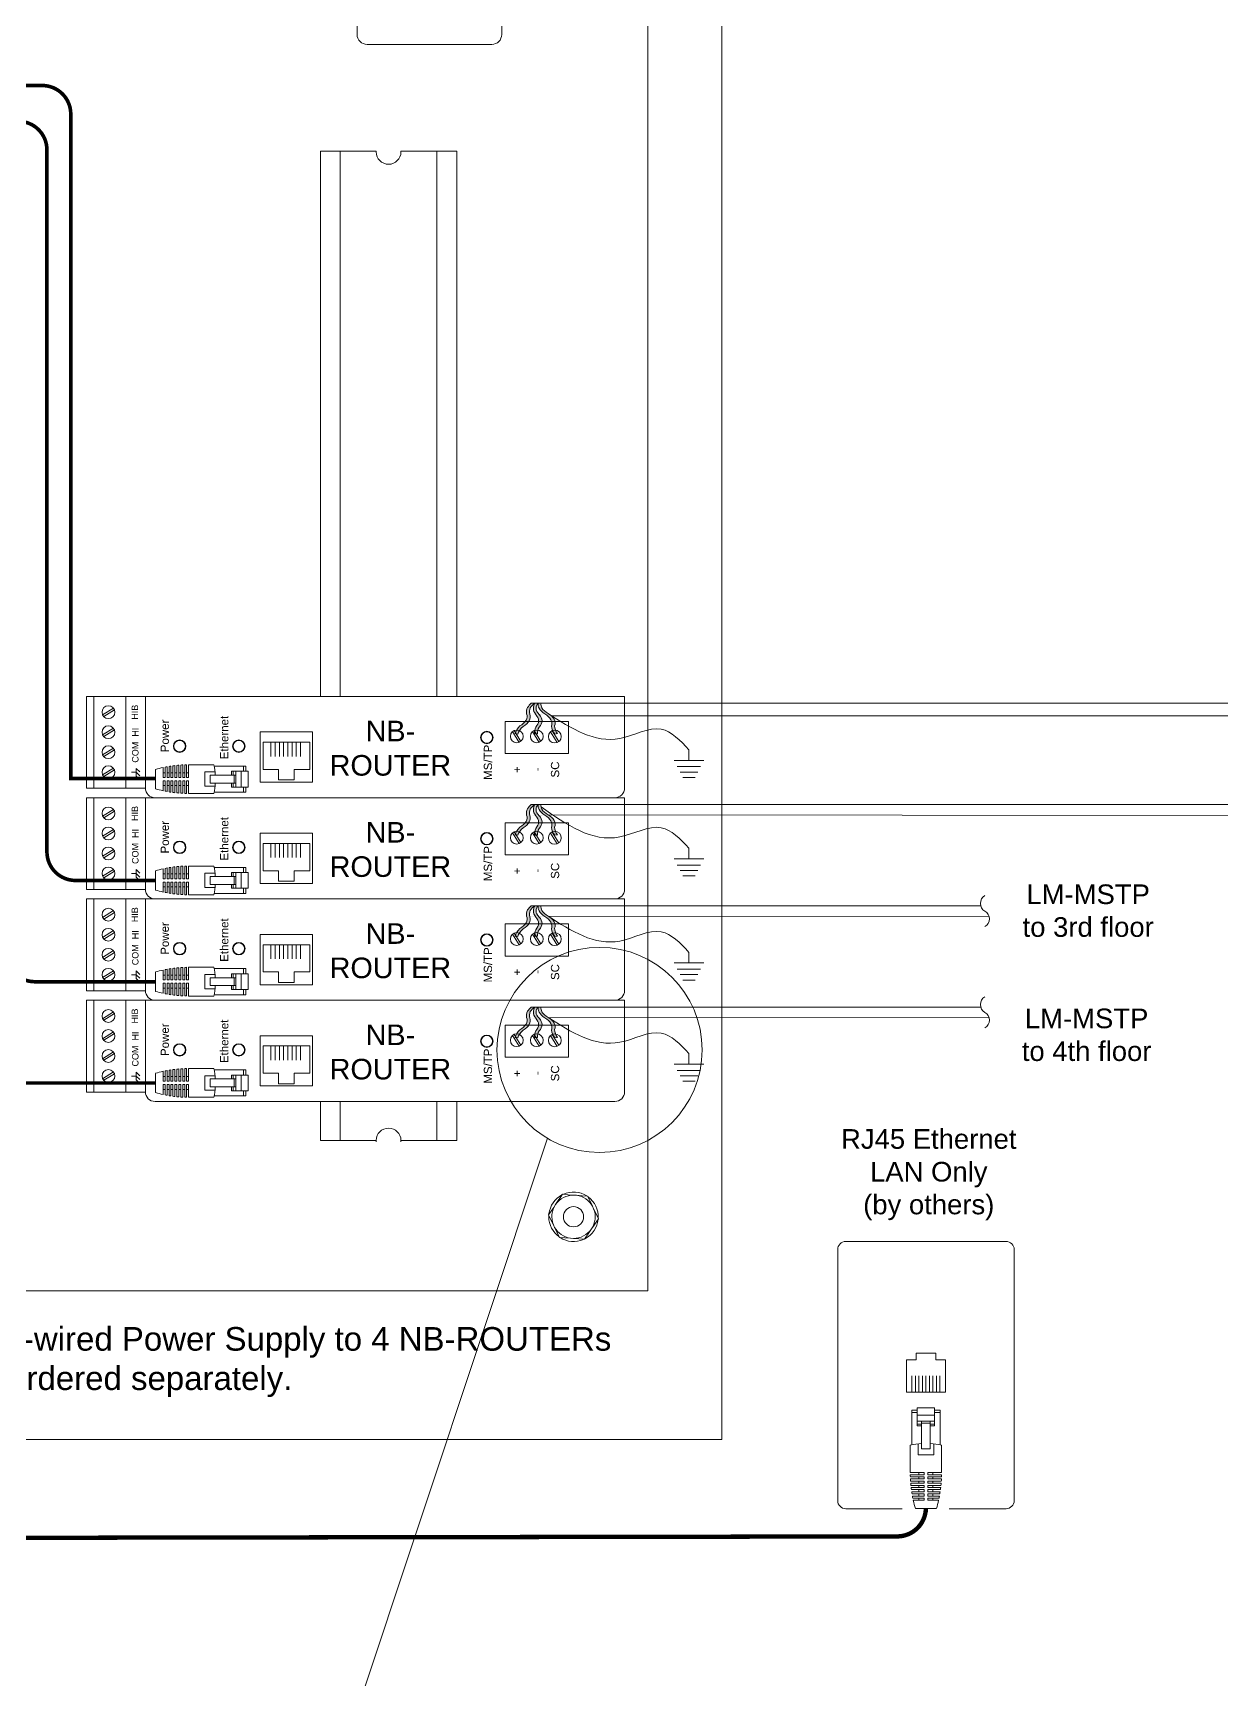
# Model space of a CAD drawing. Header units: inches. Extents: x -60 to 2005, y -577 to 104.
# Drawn here: x 704.28 to 718.56, y -146.76 to -126.96 of the extents above; entities that cross this region are included whole.
import ezdxf

# ---------------------------------------------------------------- set-up
doc = ezdxf.new("R2010")
doc.units = ezdxf.units.IN
doc.header["$MEASUREMENT"] = 0
doc.linetypes.add('SLD-Solid', pattern=[0])
doc.layers.get('0').update_dxf_attribs({"lineweight": 5})
for name, color, linetype, lineweight in [('WATTSTOPPER', 160, 'Continuous', 5), ('WS_DETAIL', 7, 'Continuous', 5), ('WS_LowVoltage', 6, 'Continuous', 5)]:
    doc.layers.add(name, color=color, linetype=linetype, lineweight=lineweight)
doc.styles.add('ARIAL', font='arial.ttf')

# ---------------------------------------------------------------- blocks, each defined once
blk = doc.blocks.new('NB-ROUTER_Horz')
for p, q in [((-28.71615209616084, 0.908042277280174), (-28.71615209616084, 9.744020503473621)), ((-23.04836225867166, 9.744020503473621), (-28.71615209616084, 9.744020503473621)), ((-28.01499624078861, 0.908042277280174), (-28.01499624078861, 9.744020503473621)), ((-24.92991067640196, 0.9080422772806287), (-24.92991067640196, 9.744020503473621)), ((-27.15729374528837, 7.970531687414905), (-26.12224751925623, 8.6214794582188)), ((-27.05685455168532, 7.817284110891023), (-26.02375641759772, 8.455021898038012)), ((-27.15729374528837, 6.045413252107664), (-26.12224751925623, 6.696361022911105)), ((-27.05685455168532, 5.892165675583328), (-26.02375641759772, 6.529903462730545)), ((11.54993600335638, 7.341738165681818), (17.66515858008916, 7.341738165681818)), ((12.27156286057561, 6.357197389054818), (12.90930064772238, 5.324099254966768)), ((12.42481043709904, 6.457636582658097), (13.07575820790316, 5.422590356625733)), ((14.19668129588263, 6.357197389054818), (14.8344190830303, 5.324099254966768)), ((14.34992887240696, 6.457636582658097), (15.00087664321109, 5.422590356625733)), ((15.92909257953852, 6.343121379813283), (16.56683036668528, 5.310023245725461)), ((16.08234015606195, 6.443560573416562), (16.73328792686607, 5.408514347384198)), ((-27.15729374528837, 4.120294816799969), (-26.12224751925623, 4.771242587603638)), ((-10.97121591250425, 3.976651693205213), (-10.97121591250425, 5.344223150216976)), ((-10.56407924502264, 3.976651693205213), (-10.56407924502264, 5.344223150216976)), ((-10.15694257754194, 3.976651693205213), (-10.15694257754194, 5.344223150216976)), ((-9.749805910060331, 3.976651693205213), (-9.749805910060331, 5.344223150216976)), ((-9.342669242579632, 3.976651693205213), (-9.342669242579632, 5.344223150216976)), ((-8.935532575098023, 3.976651693205213), (-8.935532575098023, 5.344223150216976)), ((-8.528395907617323, 3.976651693205213), (-8.528395907617323, 5.344223150216976)), ((-8.121259240135714, 3.976651693205213), (-8.121259240135714, 5.344223150216976)), ((-27.05685455168532, 3.967047240275861), (-26.02375641759772, 4.604785027422849)), ((-27.15729374528837, 2.195176381491819), (-26.12224751925623, 2.84612415229617)), ((-27.05685455168532, 2.041928804967711), (-26.02375641759772, 2.679666592115154)), ((-23.92658066483455, 2.452794800808078), (-24.38727047548491, 2.452794800808078)), ((-23.92658066483455, 2.083264579370734), (-23.92658066483455, 2.82232502224565)), ((-23.92658066483455, 2.82232502224565), (-23.5875098639417, 2.483254221351899)), ((-23.92658066483455, 2.452794800808078), (-23.5875098639417, 2.113723999914328)), ((-23.92658066483455, 2.083264579370734), (-23.5875098639417, 1.744193778476756)), ((-23.04836225867257, 0.9080422772806287), (-28.71615209616084, 0.9080422772806287))]:
    blk.add_line(p, q)
at = {"color": 7, "linetype": 'SLD-Solid', "lineweight": 15}
for p, q in [((-6.966977033416697, 6.333616119503858), (-11.99264507652151, 6.333616119503858)), ((-11.99264507652151, 6.333616119503858), (-11.99264507652151, 1.499077929588793)), ((-11.99264507652151, 1.499081419869526), (-11.99264507652151, 6.333616032228974)), ((-11.71943968055893, 5.344223150216976), (-11.71943968055893, 2.720832585087919)), ((-7.240936338265783, 5.344223150216976), (-11.71943968055893, 5.344223150216976)), ((-7.240936338265783, 2.720832585087919), (-7.240936338265783, 5.344223150216976)), ((-6.966977033416697, 1.499077929588793), (-6.966977033416697, 6.333616119503858)), ((-11.71943968055893, 2.720832585087919), (-10.229726974183, 2.720832585087919)), ((-10.229726974183, 2.720832585087919), (-10.229726974183, 1.708952888478507)), ((-10.229726974183, 1.708952888478507), (-8.730646252370207, 1.708952888478507)), ((-8.730646252370207, 1.708952888478507), (-8.730646252370207, 2.720832585087919)), ((-8.730646252370207, 2.720832585087919), (-7.240936338265783, 2.720832585087919)), ((-6.966979825688213, 1.499081419869526), (-11.99264507652151, 1.499081419869526)), ((-11.99264507652151, 1.499077929588793), (-6.966977033416697, 1.499077929588793))]:
    blk.add_line(p, q, dxfattribs=at)
blk.add_lwpolyline([(23.04836225867257, 0.9369252975654945), (23.04836225867257, 9.744020503473621), (-23.04836225867257, 9.744020503473621), (-23.04836225867257, 0.9369252975654945, 0.414213562373095), (-22.11143696110685, 0), (22.11143696110685, 0, 0.414213562373095)], format="xyb", close=True, dxfattribs=at)
for points in [[(11.54993600335638, 7.341738165681818), (11.54993600335638, 4.256652601295855), (17.66515858008916, 4.256652601295855), (17.66515858008916, 4.256652601295855)], [(17.66515858008916, 7.341738165681818), (17.66515858008916, 4.256652601295855), (17.66515858008916, 4.256652601295855), (17.66515858008916, 4.256652601295855)]]:
    blk.add_lwpolyline(points)
for centre in [(-26.59709585768269, 8.228150106730709), (-26.59709585768269, 6.303031671423241), (12.68242885641484, 5.897438695052188), (14.60754729172277, 5.897438695052188), (16.33995857537775, 5.88336268581088), (-26.59709585768269, 4.377913236115774), (-26.59709585768269, 2.452794800808078)]:
    blk.add_circle(centre, 0.6165946182449321)
for centre, radius in [((9.798095380522682, 5.79919538348895), 0.5996321904419217), ((9.798095380522682, 5.79919538348895), 0.5527859255636302), ((-19.75038528516507, 4.965703766928073), 0.5996321904419217), ((-19.75038528516507, 4.965703766928073), 0.5527859255636302), ((-14.05387947596682, 4.965703766928073), 0.5996321904419217), ((-14.05387947596682, 4.965703766928073), 0.5527859255636302)]:
    blk.add_circle(centre, radius, dxfattribs=at)
at = {"rotation": 90, "style": 'ARIAL'}
for s, width, heights, insert, char_height, attachment_point in [('HIB', 1.516321964529332, [0.8272851296043657], (-24.05536929007849, 8.228150106730709), 0.6190624976854191, 5), ('HI', 1.516321964529332, [0.8272851296043657], (-24.01243867455469, 6.303031671423241), 0.6190624976854191, 5), ('\\pi-2.1321;Power', 0.9353333333333332, [0], (-21.57580981117644, 6.509857669887424), 0.7923999970373364, 1), ('\\pi-3.1537;Ethernet', 0.9353333333333332, [0], (-15.85238482567365, 6.851622727407857), 0.7923999970373364, 1), ('COM', 1.977174283765348, [0], (-24.01243867455469, 4.377913236115774), 0.6190624976854191, 5), ('\\pi-2.317;MS/TP', 0.9353333333333332, [0], (9.51095428601528, 4.03312242225816), 0.7923999970373364, 1), ('SC', 1.516321964529332, [0.8272851296043657], (15.96601206801188, 1.944294952170367), 0.7923999970373364, 1), ('+', 0.5984502046384721, [0], (12.30848234904897, 2.695253402295748), 0.7923999970373364, 2), ('\\pi0.023169;-', 0.3452442019099591, [0], (14.2336007843569, 2.524271211939322), 0.7923999970373364, 1)]:
    blk.add_mtext_dynamic_manual_height_columns(s, width=width, gutter_width=1, heights=heights, dxfattribs=dict(at, insert=insert, char_height=char_height, attachment_point=attachment_point))
at = {"insert": (0.52195078546265, 4.753661524884819), "char_height": 1.980999992593341, "attachment_point": 5, "style": 'ARIAL'}
blk.add_mtext_dynamic_manual_height_columns('NB-\\PROUTER', width=11.7812551159618, gutter_width=1, heights=[0], dxfattribs=at)
blk = doc.blocks.new('*U243')
at = {"color": 7, "linetype": 'SLD-Solid', "lineweight": 15}
for p, q in [((76.15328726580492, 190.383226541267), (76.15328726580492, -1.591615728102624e-12)), ((69.01391571204158, 176.1044834337868), (69.01391571204158, 14.27874310752554)), ((37.52498340159354, 120.201267855145), (37.52498340159354, 123.9496922909411)), ((37.52498340159354, 123.9496922909411), (38.46715445273685, 123.9496922909411)), ((38.46715445273685, 123.9496922909411), (39.43620654253345, 123.9496922909411)), ((39.43620654253345, 120.201267855145), (39.43620654253345, 123.9496922909411)), ((39.43620654253345, 123.9496922909411), (39.99022064477458, 123.9496922909411)), ((39.99022064477458, 123.9496922909411), (42.89356548622027, 123.9496922909414)), ((42.89356548622118, 123.9496922909411), (42.89356548622118, 123.874738394464)), ((45.27335414261097, 123.9496922909414), (48.17669619173785, 123.9496922909411)), ((45.27335414261097, 123.874738394464), (45.27335414261097, 123.9496922909411)), ((48.17669619173785, 123.9496922909411), (48.7307130862514, 123.9496922909411)), ((48.7307130862514, 120.201267855145), (48.7307130862514, 123.9496922909411)), ((48.7307130862514, 123.9496922909411), (49.699765176048, 123.9496922909411)), ((49.699765176048, 123.9496922909411), (50.64193901946373, 123.9496922909411)), ((50.64193901946373, 120.201267855145), (50.64193901946373, 123.9496922909411)), ((37.52498340159354, 110.4572473516714), (37.52498340159354, 120.201267855145)), ((39.43620654253345, 110.4572473516714), (39.43620654253345, 120.201267855145)), ((48.7307130862514, 110.4572473516714), (48.7307130862514, 120.201267855145)), ((50.64193901946373, 110.4572473516714), (50.64193901946373, 120.201267855145)), ((37.52498340159354, 100.7132268481978), (37.52498340159354, 110.4572473516714)), ((39.43620654253345, 100.7132268481978), (39.43620654253345, 110.4572473516714)), ((48.7307130862514, 100.7132268481978), (48.7307130862514, 110.4572473516714)), ((50.64193901946373, 100.7132268481978), (50.64193901946373, 110.4572473516714)), ((37.52498340159354, 90.96920634472417), (37.52498340159354, 100.7132268481978)), ((39.43620654253345, 90.96920634472417), (39.43620654253345, 100.7132268481978)), ((48.7307130862514, 90.96920634472417), (48.7307130862514, 100.7132268481978)), ((50.64193901946373, 90.96920634472417), (50.64193901946373, 100.7132268481978)), ((37.52498340159354, 81.22518584125055), (37.52498340159354, 90.96920634472417)), ((39.43620654253345, 81.22518584125055), (39.43620654253345, 90.96920634472417)), ((48.7307130862514, 81.22518584125055), (48.7307130862514, 90.96920634472417)), ((50.64193901946373, 81.22518584125055), (50.64193901946373, 90.96920634472417)), ((37.52498340159354, 71.48116533777716), (37.52498340159354, 81.22518584125055)), ((39.43620654253345, 71.48116533777716), (39.43620654253345, 81.22518584125055)), ((48.7307130862514, 71.48116533777716), (48.7307130862514, 81.22518584125055)), ((50.64193901946373, 71.48116533777716), (50.64193901946373, 81.22518584125055)), ((37.52498340159354, 28.75808181257821), (37.52498340159264, 32.50508332388267)), ((39.43620654253345, 28.75808181257821), (39.43620654253345, 32.50508332388267)), ((48.7307130862514, 28.75808181257821), (48.7307130862514, 32.50508332388267)), ((50.64193901946373, 28.75808181257821), (50.64193901946373, 32.50508332388267)), ((37.52498340159354, 28.75808181257821), (38.46715445273685, 28.75808181257821)), ((38.46715445273685, 28.75808181257821), (39.43620654253345, 28.75808181257821)), ((39.43620654253345, 28.75808181257821), (39.99022064477458, 28.75808181257821)), ((39.99022064477458, 28.75808181257821), (42.89356482999801, 28.75808181257821)), ((42.89356548622118, 28.75808172970733), (42.89356548622118, 28.64265270122519)), ((45.27335414261097, 28.64265270122519), (45.27335414261097, 28.75808172970733)), ((45.27335508581427, 28.75808181257821), (48.17669619173785, 28.75808181257821)), ((48.17669619173785, 28.75808181257821), (48.7307130862514, 28.75808181257821)), ((48.7307130862514, 28.75808181257821), (49.699765176048, 28.75808181257821)), ((49.699765176048, 28.75808181257821), (50.64193901946373, 28.75808181257821)), ((62.16930017818368, 23.48187031485827), (61.89035390597155, 23.50275079754761)), ((63.81120753433561, 22.18967614104872), (63.69047601362536, 22.4420122233148)), ((59.49475550188663, 21.4181146612425), (59.49775438370989, 21.53755057565172)), ((59.937886366763, 20.64655318148311), (60.05861788747325, 20.39421709916996)), ((61.57979372291584, 19.35436459216976), (61.85873999512796, 19.33347852493739)), ((69.01391571204158, 14.27874310752554), (-69.01391571204158, 14.27874310752554)), ((76.15328726580492, -1.591615728102624e-12), (-76.15328726580492, 1.591615728102624e-12)), ((76.15328726580492, -1.591615728102624e-12), (74.70637424371353, -1.591615728102624e-12))]:
    blk.add_line(p, q, dxfattribs=at)
for p, q in [((41.05459627078449, 151.9639252791194), (41.05459627078449, 135.1799618195224)), ((54.97146844379813, 135.1799618195224), (54.97146844379813, 145.6066961956337)), ((42.01794444317898, 134.2166136471279), (54.00812027140364, 134.2166136471279))]:
    blk.add_line(p, q)
at = {"color": 7, "linetype": 'SLD-Solid', "lineweight": 15, "flags": 128}
for points in [[(60.15353221864598, 22.59458103528709), (59.96622217026243, 22.32056588533328), (59.47838730319518, 21.60693252730539)], [(60.82868271859252, 23.58222954322173), (60.65809269301599, 23.33268571594317), (60.40901796451226, 22.9683243639663), (60.15353221864598, 22.59458103528709)], [(61.89035390597155, 23.50275079754761), (61.35822829047765, 23.54259069157729), (60.82868271859252, 23.58222954322173)], [(63.23097136560818, 23.40239156918392), (62.70936138234765, 23.44143846275892), (62.16930017818368, 23.48187031485827)], [(63.69047601362536, 22.4420122233148), (63.46016523861954, 22.92336905882917), (63.23097136560818, 23.40239156918392)], [(64.27070659790252, 21.2293023796758), (64.04494719846434, 21.70114879474318), (63.81120753433561, 22.18967614104872)], [(59.47838730319518, 21.60693252730539), (59.70414670263517, 21.13508611223847), (59.937886366763, 20.64655318148311)], [(63.59556168245263, 20.24164828724474), (63.84784191966128, 20.6107006275729), (64.10012215682264, 20.97975855239724), (64.27070659790252, 21.2293023796758)], [(60.05861788747325, 20.39421709916996), (60.28892866247907, 19.91286584819886), (60.51811695099377, 19.43384333784411)], [(60.51811695099377, 19.43384333784411), (61.03973251875095, 19.39479085972607), (61.57979372291584, 19.35436459216976)], [(61.85873999512796, 19.33347852493739), (62.39086561062186, 19.29364421545074), (62.92041118250609, 19.25399977926304)], [(62.92041118250609, 19.25399977926304), (63.40824604957334, 19.96763872183442), (63.59556168245263, 20.24164828724474)]]:
    blk.add_lwpolyline(points, dxfattribs=at)
at = {"color": 7, "linetype": 'SLD-Solid', "lineweight": 15}
blk.add_circle((61.87454665120231, 21.41811534032581), 0.9709544243730777, dxfattribs=at)
for centre, start, end in [((42.01794444317898, 135.1799618195224), 180, 270), ((54.00812027140364, 135.1799618195224), 270, 0)]:
    blk.add_arc(centre, 0.9633481723944897, start, end)
for centre, radius, start, end in [((44.08345995790614, 123.8747381204134), 1.189895127908171, 180, 0), ((44.08345995790614, 28.75808181257821), 1.189895127908171, 0, 180), ((61.87454665120231, 21.41811534032581), 2.379790255816327, 57.35561865742348, 114.2505009443673), ((61.87454665120231, 21.41811534032581), 2.379790255816336, 117.9069669166068, 173.3419977083929), ((61.87454665120231, 21.41811534032581), 2.084696264095149, 145.6439301386904, 201.7222840759048), ((61.87454665120231, 21.41811534032581), 2.084696264095149, 89.5655762015962, 145.6439301386904), ((61.87454665120231, 21.41811534032581), 2.084696264095124, 29.41611708689492, 81.87174319059355), ((61.87454665120231, 21.41811534032581), 2.379790255816337, 357.4795308965033, 53.48601328100908), ((61.87454665120231, 21.41811534032581), 2.084696264095121, 325.6439301386903, 21.72228407590473), ((61.87454665120231, 21.41811534032581), 2.379790255816343, 180, 234.3722309897225), ((61.87454665120231, 21.41811534032581), 2.379790255816332, 297.5976651353095, 354.1111665370927), ((61.87454665120231, 21.41811534032581), 2.084696264095141, 209.416117086895, 261.8717431905936), ((61.87454665120231, 21.41811534032581), 2.37979025581634, 237.5484049351009, 293.6201484141047), ((61.87454665120231, 21.41811534032581), 2.084696264095132, 269.5655762015962, 325.6439301386903)]:
    blk.add_arc(centre, radius, start, end, dxfattribs=at)
for p in [(43.73360769767305, 61.73714483430354), (43.73360769767305, 51.99312433082991), (43.73360769767305, 42.24910382735629), (43.73360769767305, 32.50508332388267)]:
    blk.add_blockref('NB-ROUTER_Horz', p)
at = {"insert": (0, 10.80400586548842), "char_height": 2.271580018588998, "width": 131.8806916708008, "attachment_point": 2, "style": 'ARIAL'}
blk.add_mtext('LMNC-4 Network Cabinet. Includes DIN rails and pre-wired Power Supply to 4 NB-ROUTERs and 1 NB-SWITCH-8.  LMSM ordered separately.', dxfattribs=at)
blk = doc.blocks.new('A$C756910A1')
at = {"layer": 'WS_DETAIL'}
for p, q in [((0.725468666911155, 10.42537585766053), (0.725468666911155, 8.556956961277706)), ((0.725468666911155, 10.42537585766053), (2.506894660563006, 10.42537585766053)), ((2.506894660563006, 10.42537585766053), (2.506894660563177, 8.556956961277706)), ((0.1502355164945186, 6.597127019628033), (0.1502355164945186, 10.17284573411285)), ((0.1502355164945186, 10.17284573411285), (0.725468666911155, 10.17284573411285)), ((0.725468666911155, 9.924815362676668), (0.1502355164945186, 9.924815362676668)), ((2.506894660563063, 9.659063592378288), (0.7254686669112118, 9.659063592378288)), ((2.50689466056312, 9.057957948058288), (0.7254686669112118, 9.057957948058288)), ((0.7254686669112118, 8.735258730937062), (1.168555581693539, 8.735258730937062)), ((0.725468666911155, 8.556956961277706), (1.168555581693596, 8.556956961277706)), ((1.168555581693596, 6.169918262987323), (1.168555581693539, 9.057957948058288)), ((1.168555581693596, 8.848221287137449), (2.063807745780679, 8.848221287137449)), ((2.063807745780906, 6.169918262987323), (2.063807745780679, 9.057957948058288)), ((2.063807745780679, 8.735258730937062), (2.50689466056312, 8.735258730937062)), ((2.506894660563177, 8.556956961277706), (2.063807745780736, 8.556956961277706)), ((3.082127810979699, 10.17284573411285), (2.506894660563063, 10.17284573411285)), ((3.082127810979699, 9.924815362676668), (2.506894660563063, 9.924815362676668)), ((3.082127810979927, 6.597127019628033), (3.082127810979699, 10.17284573411285)), ((-6.402811436601041e-08, 6.564808555890693), (-6.402811436601041e-08, 3.726134365787232)), ((0.8080907998544546, 6.700560145413647), (0.8080907998544546, 5.545980966034392)), ((0.8080907998544546, 5.545980966034392), (2.424272527619593, 5.545980966034392)), ((1.168555581693539, 6.169918262987323), (2.063807745780906, 6.169918262987323)), ((2.42427252761965, 6.700560145413647), (2.424272527619593, 5.545980966034392)), ((3.232363391502219, 6.564808555890693), (3.232363391502219, 3.726134365787232)), ((-6.402811436601041e-08, 3.726134365787232), (1.427763863659294, 3.726134365787232)), ((0.001803363048139772, 3.50558276794095), (1.427763863659294, 3.50558276794095)), ((0.8902139495456538, 3.726134365787232), (0.8902139495456538, 3.50558276794095)), ((1.427763863659294, 3.50558276794095), (1.427763863659237, 3.726134365787232)), ((1.804599463815038, 3.726134365787232), (3.232363391502219, 3.726134365787232)), ((1.804599463814753, 3.50558276794095), (1.804599463814753, 3.726134365787232)), ((1.804599463814981, 3.50558276794095), (3.230559964426021, 3.50558276794095)), ((2.34214937792845, 3.726134365787232), (2.34214937792845, 3.50558276794095)), ((0.007215091914673621, 3.285031170094669), (1.427763863659294, 3.285031170094669)), ((0.01623947130153169, 3.064479572248388), (1.427763863659294, 3.064479572248388)), ((0.02888376853442765, 2.843927974402106), (1.427763863659294, 2.843927974402106)), ((0.04515819889135742, 2.623376376555825), (1.427763863659294, 2.623376376555825)), ((0.06507596708863161, 2.402824778709544), (1.427763863659294, 2.402824778709544)), ((0.08865332129224157, 2.182273180863262), (1.427763863659294, 2.182273180863433)), ((0.1159096201752448, 1.961721583016981), (1.427763863659294, 1.961721583017152)), ((0.1468674136732773, 1.74116998517087), (1.427763863659294, 1.74116998517087)), ((0.8902139495456538, 3.285031170094669), (0.8902139495456538, 3.064479572248388)), ((0.8902139495456538, 2.843927974402106), (0.8902139495456538, 2.623376376555825)), ((0.8902139495457106, 2.402824778709544), (0.8902139495457106, 2.182273180863262)), ((0.8902139495457106, 1.961721583017152), (0.8902139495457106, 1.74116998517087)), ((1.427763863659294, 3.064479572248388), (1.427763863659294, 3.285031170094669)), ((1.427763863659294, 2.623376376555825), (1.427763863659294, 2.843927974402106)), ((1.427763863659294, 2.182273180863262), (1.427763863659294, 2.402824778709544)), ((1.427763863659237, 1.74116998517087), (1.427763863659294, 1.961721583017152)), ((1.804599463814981, 3.285031170094669), (3.225148235559374, 3.285031170094669)), ((1.804599463814753, 3.064479572248388), (1.804599463814753, 3.285031170094669)), ((1.804599463814981, 3.064479572248388), (3.216123856172572, 3.064479572248388)), ((1.804599463814981, 2.843927974402106), (3.203479558939677, 2.843927974402106)), ((1.804599463814753, 2.623376376555825), (1.804599463814753, 2.843927974402106)), ((1.804599463814924, 2.623376376555825), (3.187205128582747, 2.623376376555825)), ((1.804599463814867, 2.402824778709544), (3.167287360385473, 2.402824778709544)), ((1.804599463814753, 2.182273180863262), (1.804599463814753, 2.402824778709544)), ((1.804599463814867, 2.182273180863433), (3.143710006181806, 2.182273180863433)), ((1.804599463814867, 1.961721583017152), (3.116453707298803, 1.961721583017152)), ((1.804599463814753, 1.74116998517087), (1.804599463814753, 1.961721583017152)), ((1.80459946381481, 1.74116998517087), (3.085495913800827, 1.74116998517087)), ((2.34214937792845, 3.285031170094669), (2.34214937792845, 3.064479572248388)), ((2.34214937792845, 2.843927974402106), (2.34214937792845, 2.623376376555825)), ((2.34214937792845, 2.402824778709544), (2.34214937792845, 2.182273180863433)), ((2.34214937792845, 1.961721583017152), (2.34214937792845, 1.74116998517087)), ((0.1815525382387762, 1.520618387324589), (1.427763863659294, 1.520618387324589)), ((0.2199942275513251, 1.300066789478308), (1.427763863659237, 1.300066789478308)), ((0.2622252398203102, 1.079515191632026), (1.427763863659294, 1.079515191632026)), ((0.3082820030148525, 0.8589635937857452), (1.427763863659294, 0.8589635937857452)), ((0.8902139495457106, 1.520618387324589), (0.8902139495457106, 1.300066789478308)), ((0.8902139495457106, 1.079515191632026), (0.8902139495457106, 0.8589635937857452)), ((1.427763863659294, 1.300066789478308), (1.427763863659237, 1.520618387324589)), ((1.427763863659294, 0.8589635937857452), (1.427763863659294, 1.079515191632026)), ((1.80459946381481, 1.520618387324589), (3.050810789235328, 1.520618387324589)), ((1.804599463814753, 1.300066789478308), (1.804599463814753, 1.520618387324589)), ((1.804599463814753, 1.300066789478308), (3.012369099922722, 1.300066789478308)), ((1.804599463814753, 1.079515191632026), (2.970138087653794, 1.079515191632026)), ((1.804599463814753, 0.8589635937857452), (1.804599463814753, 1.079515191632026)), ((1.804599463814753, 0.8589635937857452), (2.924081324459308, 0.8589635937857452)), ((2.34214937792845, 1.520618387324589), (2.342149377928394, 1.300066789478308)), ((2.34214937792845, 1.079515191632026), (2.342149377928394, 0.8589635937857452)), ((2.691792117421215, -1.891327769953932e-07), (0.524929496546207, -1.891327769953932e-07))]:
    blk.add_line(p, q, dxfattribs=at)
for centre, radius, start, end in [((1.61618166373708, -0.5828206012761257), 7.328072457716479, 93.50202068223433, 102.7411415662108), ((1.61618166373708, -0.5828206012761257), 7.328072457716479, 77.25885843378917, 86.49797931776406), ((13.48717119514313, 3.726134365787232), 13.48717125917128, 180.9369821694481, 181.8742150375743), ((-10.25480786766903, 3.726134365787232), 13.48717125917128, 358.1257849624257, 359.0630178305502), ((13.48717119514313, 3.726134365787232), 13.48717125917128, 182.8119499073921, 183.7504392946456), ((13.48717119514313, 3.726134365787232), 13.48717125917128, 184.6899375443662, 185.6307014597895), ((13.48717119514313, 3.726134365787232), 13.48717125917128, 186.5729909480418, 187.5170696871769), ((13.48717119514313, 3.726134365787232), 13.48717125917128, 188.4632058194769, 189.4116726762505), ((-10.25480786766903, 3.726134365787232), 13.48717125917128, 350.5883273237479, 351.5367941805232), ((-10.25480786766903, 3.726134365787232), 13.48717125917128, 352.4829303128231, 353.4270090519582), ((-10.25480786766903, 3.726134365787232), 13.48717125917128, 354.3692985402105, 355.3100624556338), ((-10.25480786766903, 3.726134365787232), 13.48717125917128, 356.2495607053528, 357.1880500926079), ((13.48717119514313, 3.726134365787232), 13.48717125917128, 190.3627495398733, 191.316722449262), ((13.48717119514313, 3.726134365787232), 13.48717125917128, 192.2738850556991, 196.037861357714), ((-10.25480786766903, 3.726134365787232), 13.48717125917128, 343.9621386422843, 347.7261149443008), ((-10.25480786766903, 3.726134365787232), 13.48717125917128, 348.683277550738, 349.6372504601267)]:
    blk.add_arc(centre, radius, start, end, dxfattribs=at)
blk = doc.blocks.new('A$C668E45B7')
for p, q in [((5.643796541221491e-08, 0.3715919391489209), (5.643796541221491e-08, -3.53162832311682e-09)), ((0.3065881753667927, 0.3715919391489209), (5.643796541221491e-08, 0.3715919391489209)), ((0.3065881753667927, 0.3715919391489209), (5.643796541221491e-08, 0.3715919391489209)), ((5.643796363585807e-08, 0.3184127882822168), (0.1547271250317106, 0.3184127882822168)), ((0.3065881753667927, 0.2786939534787685), (0.3065881753667927, 0.3715919391489209)), ((5.643796541221491e-08, 0.2852585831638237), (0.1547271250317124, 0.2852585831638237)), ((5.643796541221491e-08, 0.2521043780454306), (0.1547271250317124, 0.2521043780454306)), ((5.643796541221491e-08, 0.2189501729270376), (0.1547271250317124, 0.2189501729270376)), ((5.643796541221491e-08, 0.1857959678086445), (0.1547271250317124, 0.1857959678086445)), ((0.3065881753667927, 0.2786939534787685), (0.3715919991185235, 0.2786939534787685)), ((0.3065881753667927, 0.2786939534787685), (0.3715919991185235, 0.2786939534787685)), ((0.3715919991185235, 0.2786939534787685), (0.3715919991185235, 0.0928979821384921)), ((0.3715919991185235, 0.2786939534787685), (0.3715919991185235, 0.0928979821384921)), ((5.643796541221491e-08, 0.1526417626902514), (0.1547271250317124, 0.1526417626902514)), ((5.643796541221491e-08, 0.1194875575718584), (0.1547271250317124, 0.1194875575718584)), ((5.643796541221491e-08, 0.0863333524534653), (0.1547271250317124, 0.0863333524534653)), ((5.643796363585807e-08, 0.05317914733507223), (0.1547271250317106, 0.05317914733507223)), ((0.3065881753667927, -3.53162832311682e-09), (0.3065881753667927, 0.09289798213848854)), ((0.3715919991185235, 0.0928979821384921), (0.3065881753667927, 0.0928979821384921)), ((0.3715919991185235, 0.0928979821384921), (0.3065881753667927, 0.0928979821384921)), ((0.3065881753667927, -3.53162832311682e-09), (5.643796541221491e-08, -3.53162832311682e-09))]:
    blk.add_line(p, q)
blk = doc.blocks.new('A$C1F4A1730')
at = {"layer": 'WS_DETAIL'}
h = blk.add_hatch(color=256, dxfattribs=at)
edge = h.paths.add_edge_path()
edge.add_line((0.03170422352554958, 0.7408459568682151), (-1.132139004766941e-08, 0.7320556095331341))
edge.add_arc((0.6417459429518892, 0.8279516735297854), 0.6488712699111987, 188.4988200317891, 205.6450511385068)
edge.add_arc((-0.2097776825971387, 0.3138349417847408), 0.3542368203823577, 15.727372145294396, 41.19067404646472, ccw=False)
edge.add_arc((-0.2105400341157946, 0.3165845227355337), 0.3542368203823577, -10.197437498566273, 15.265864402604223, ccw=False)
edge.add_arc((0.5432045626677784, 0.2101976928333436), 0.4074507412691264, 173.8469486297035, 195.4966182739494)
edge.add_arc((0.5432045626677784, 0.2101976928333436), 0.4074507412691264, 195.4966182739494, 211.0566181616066)
edge.add_line((0.1941586518807057, 2.699572476672074e-08), (0.2373518232028626, 2.699572654307758e-08))
edge.add_arc((0.5344984367862029, 0.2174621688715916), 0.3682198977693724, 196.9479963301704, 216.1979528666372, ccw=False)
edge.add_arc((0.5394821736682722, 0.1994872745356169), 0.3682198977693718, 169.8025625014334, 194.045240217728, ccw=False)
edge.add_arc((-0.1715622763969069, 0.3273915341756659), 0.3542368203823568, 349.8025625014333, 375.2658644026042)
edge.add_arc((-0.1707999248782492, 0.3246419532248677), 0.3542368203823568, 15.72737214529436, 41.19067404646513)
edge.add_arc((0.599654001808732, 0.8370953247078567), 0.5760476468673809, 189.6184229029745, 208.9876342423386, ccw=False)
edge = h.paths.add_edge_path()
edge.add_arc((0.1269810993134239, 0.4774127285864047), 0.3542368203823568, 345.0605592722174, 370.5238611733882)
edge.add_arc((1.046331651860916, 0.5416637693496522), 0.5710725509451164, 160.5013963686816, 179.9549978711914, ccw=False)
edge.add_line((0.5080103252386241, 0.732278584478431), (0.4762565251003128, 0.740888165785174))
edge.add_arc((1.076958936190062, 0.5147400051351649), 0.6418616496211781, 159.3700055532401, 176.6097834430752)
edge.add_arc((0.0879424051320239, 0.4879975030134069), 0.3542368203823577, -14.939440727782596, 10.523861173387786, ccw=False)
edge.add_arc((0.08868907953907446, 0.4907513825628449), 0.3542368203823577, 319.13574962835685, 344.5990515295273, ccw=False)
edge.add_arc((0.6827588234287685, 0.01479947937103887), 0.4074507412691264, 143.1801357566266, 164.8298054008724)
edge.add_arc((0.6827588234287685, 0.01479947937103887), 0.4074507412691264, 164.8298054008724, 182.0815589057538)
edge.add_line((0.2755769442026033, 2.699572654307758e-08), (0.3116388049347325, 2.699572654307758e-08))
edge.add_arc((0.6789754761181914, 0.02548851689102527), 0.3682198977693724, 166.2811834570936, 183.9692359680558, ccw=False)
edge.add_arc((0.6740942255529951, 0.007485521234222858), 0.3682198977693718, 139.1357496283564, 163.3784273446512, ccw=False)
edge.add_arc((0.1277277737204763, 0.4801666081358498), 0.3542368203823568, 319.1357496283564, 344.5990515295273)
edge = h.paths.add_edge_path()
edge.add_arc((0.7197991450352212, 0.7087087052802588), 0.4516841643910314, 176.78371725815, 197.1557302662798)
edge.add_arc((-0.03099863007223114, 0.4218905898025884), 0.3542368203823568, 0.23075387134497305, 25.69405577251581, ccw=False)
edge.add_arc((-0.03099863007223114, 0.4247438993271579), 0.3542368203823568, 334.30594422748396, 359.7692461286548, ccw=False)
edge.add_arc((0.6200230177708672, 0.1115115197074612), 0.3682198977693718, 154.305944227484, 178.5486219437787)
edge.add_arc((0.6200230177708672, 0.1301645210664688), 0.3682198977693724, 181.4513780562211, 200.7013345926879)
edge.add_line((0.2755769442026033, 2.699572654307758e-08), (0.2373518232028626, 2.699572654307758e-08))
edge.add_arc((0.626471709502626, 0.1208380203869606), 0.4074507412691264, 180, 197.2517535048815, ccw=False)
edge.add_arc((0.626471709502626, 0.1208380203869606), 0.4074507412691264, 158.3503303557542, 180, ccw=False)
edge.add_arc((-0.07144683266591123, 0.4247438993271544), 0.3542368203823577, 334.3059442274844, 359.7692461286548)
edge.add_arc((-0.07144683266591123, 0.421890589802592), 0.3542368203823577, 0.2307538713450029, 25.69405577251533)
edge.add_arc((0.7405391573495077, 0.6928952028010791), 0.5065717911455467, 175.2384417745333, 193.4026467084191, ccw=False)
edge.add_line((0.2357156582200641, 0.7349453432421367), (0.2688264463971617, 0.7340505569239486))
edge = h.paths.add_edge_path()
edge.add_arc((0.7462697102683844, 0.3124579537027365), 0.3542368203821699, 190.062353430753, 190.5238611734474)
edge.add_arc((0.4460141627560539, 0.4986213850876844), 0.3542368203821699, 220.7291663038299, 221.1906740465243)
edge.add_arc((0.6098760222898374, 0.4247438993274031), 0.3542368203821699, 205.2325480298806, 205.694055772575)
for p, q in [((0.03170422352554958, 0.7408459568682151), (-1.132139004766941e-08, 0.7320556095331341)), ((0.2688264463971617, 0.7340505569239486), (0.2357156582200641, 0.7349453432421367)), ((0.5080103252386241, 0.732278584478431), (0.4762565251003128, 0.740888165785174)), ((0.2373518232028626, 2.699572654307758e-08), (0.1941586518807057, 2.699572476672074e-08)), ((0.2755769442026033, 2.699572654307758e-08), (0.2373518232028626, 2.699572654307758e-08)), ((0.3116388049347325, 2.699572654307758e-08), (0.2755769442026033, 2.699572654307758e-08))]:
    blk.add_line(p, q, dxfattribs=at)
for centre, radius, start, end in [((0.6417459429518892, 0.8279516735297854), 0.6488712699111987, 188.4988200317891, 205.6450511385068), ((0.599654001808732, 0.8370953247078567), 0.5760476468673809, 189.6184229029745, 208.9876342423385), ((0.7405391573495077, 0.6928952028010791), 0.5065717911455467, 175.2384417745333, 193.4026467084191), ((0.7197991450352212, 0.7087087052802588), 0.4516841643910314, 176.78371725815, 197.1557302662798), ((1.076958936190062, 0.5147400051351649), 0.6418616496211781, 159.3700055532401, 176.6097834430752), ((1.046331651860916, 0.5416637693496522), 0.5710725509451164, 160.5013963686816, 179.9549978711914), ((-0.2097776825971387, 0.3138349417847408), 0.3542368203823577, 15.72737214529436, 41.19067404646469), ((-0.1707999248782492, 0.3246419532248677), 0.3542368203823568, 15.72737214529436, 41.19067404646513), ((-0.2105400341157946, 0.3165845227355337), 0.3542368203823577, 349.8025625014338, 15.26586440260417), ((-0.1715622763969069, 0.3273915341756659), 0.3542368203823568, 349.8025625014333, 15.26586440260417), ((-0.07144683266591123, 0.421890589802592), 0.3542368203823577, 0.2307538713450029, 25.69405577251533), ((-0.07144683266591123, 0.4247438993271544), 0.3542368203823577, 334.3059442274844, 359.7692461286548), ((-0.03099863007223114, 0.4218905898025884), 0.3542368203823568, 0.2307538713450029, 25.69405577251579), ((-0.03099863007223114, 0.4247438993271579), 0.3542368203823568, 334.305944227484, 359.7692461286548), ((0.08868907953907446, 0.4907513825628449), 0.3542368203823577, 319.1357496283568, 344.5990515295273), ((0.0879424051320239, 0.4879975030134069), 0.3542368203823577, 345.0605592722174, 10.52386117338781), ((0.1269810993134239, 0.4774127285864047), 0.3542368203823568, 345.0605592722174, 10.52386117338823), ((0.5432045626677784, 0.2101976928333436), 0.4074507412691264, 173.8469486297035, 195.4966182739494), ((0.5394821736682722, 0.1994872745356169), 0.3682198977693718, 169.8025625014334, 194.045240217728), ((0.4460141627560539, 0.4986213850876844), 0.3542368203821699, 220.7291663038299, 221.1906740465243), ((0.626471709502626, 0.1208380203869606), 0.4074507412691264, 158.3503303557542, 180), ((0.6200230177708672, 0.1115115197074612), 0.3682198977693718, 154.305944227484, 178.5486219437787), ((0.6098760222898374, 0.4247438993274031), 0.3542368203821699, 205.2325480298806, 205.694055772575), ((0.6827588234287685, 0.01479947937103887), 0.4074507412691264, 143.1801357566266, 164.8298054008724), ((0.6740942255529951, 0.007485521234222858), 0.3682198977693718, 139.1357496283564, 163.3784273446512), ((0.1277277737204763, 0.4801666081358498), 0.3542368203823568, 319.1357496283564, 344.5990515295273), ((0.7462697102683844, 0.3124579537027365), 0.3542368203821699, 190.062353430753, 190.5238611734474), ((0.5432045626677784, 0.2101976928333436), 0.4074507412691264, 195.4966182739494, 211.0566181616066), ((0.5344984367862029, 0.2174621688715916), 0.3682198977693724, 196.9479963301704, 216.1979528666372), ((0.626471709502626, 0.1208380203869606), 0.4074507412691264, 180, 197.2517535048815), ((0.6200230177708672, 0.1301645210664688), 0.3682198977693724, 181.4513780562211, 200.7013345926879), ((0.6827588234287685, 0.01479947937103887), 0.4074507412691264, 164.8298054008724, 182.0815589057538), ((0.6789754761181914, 0.02548851689102527), 0.3682198977693724, 166.2811834570936, 183.9692359680558)]:
    blk.add_arc(centre, radius, start, end, dxfattribs=at)
blk = doc.blocks.new('A$C45F36078')
at = {"layer": 'WS_DETAIL'}
for p, q in [((-9.168043391127867e-08, 0.2342195900984763), (0.4087690477499848, 0.2342195900984763)), ((0.2043844780347754, 0.3799651662497467), (0.2043844780347825, 0.2342195900984763)), ((0.04408200025990539, 0.1487391807068832), (0.3646869558096455, 0.1487391807068832)), ((0.08243425174009644, 0.07436961217433691), (0.3263347043294544, 0.07436961217433691)), ((0.1207865032202733, 4.364179062577023e-08), (0.2879824528492705, 4.364179062577023e-08))]:
    blk.add_line(p, q, dxfattribs=at)

msp = doc.modelspace()

# ---------------------------------------------------------------- linework, layer by layer
msp.add_line((707.5860720682223, -148.8906030868058), (710.4641906664615, -140.2525569073714))
msp.add_circle((711.0893034585681, -139.1893662759333), 1.233345175379956)
for points in [[(710.4716805508733, -135.1448895026336), (711.3322643702993, -135.4436004437148), (711.8311051172279, -135.3328479375691), (712.1646131190125, -135.5803137133115)], [(710.3862863684822, -136.2659988357391), (711.3322643702993, -136.6273006233751), (711.8311051172279, -136.5165481172293), (712.1646131190125, -136.7640138929718)], [(710.4716805508733, -137.580894628502), (711.3322643702993, -137.8796055695832), (711.8311051172279, -137.7688530634375), (712.1646131190125, -138.0163188391799)], [(710.4716805508733, -138.7988971914362), (711.3322643702993, -139.0976081325175), (711.8311051172279, -138.9868556263717), (712.1646131190125, -139.2343214021141)]]:
    msp.add_spline(points, degree=3)
at = {"layer": 'WATTSTOPPER'}
for points, const_width in [([(697.6848379858938, -128.9845290037907), (697.6848379858938, -128.9845290037907), (697.6629811227153, -127.9340218938543, -0.414213562373095), (698.0067311227153, -127.5902718938543), (704.3873922025158, -127.5902718938543, -0.4142135623730951), (704.7311422025158, -127.9340218938543), (704.7311422025158, -135.9253380029178), (705.7500319557023, -135.9253380029178)], 0.04375), ([(705.7500319557023, -139.5872790086031), (703.9339873546769, -139.5872790086031, -0.4142135623730951), (703.5902373546769, -139.2435290086031), (703.5902373546769, -128.7543695845553)], 0.04375), ([(699.2969510438439, -139.5321078510283), (699.3179075812186, -144.7143498591504, 0.414213562373095), (699.6679075812186, -145.0643498591504), (714.6690900219, -145.0406147876951, 0.4142135623730878), (715.0128400219, -144.6968647876951), (715.0128400219, -144.748158739707)], 0.05247900000000044)]:
    msp.add_lwpolyline(points, format="xyb", dxfattribs=dict(at, const_width=const_width))
for points in [[(698.562444314234, -128.9845290037907, 0.04375, 0.04375, 0), (698.562444314234, -128.9845290037907, 0.04375, 0.04375, 0), (698.5405874510556, -128.3645505751053, 0.04375, 0.04375, -0.414213562373095), (698.8843374510556, -128.0208005751053, 0.04375, 0.04375, 0), (704.1007417348973, -128.0208005751053, 0.04375, 0.04375, -0.4142135623730951), (704.4444917348973, -128.3645505751053, 0.04375, 0.04375, 0), (704.4444917348973, -136.8075238827347, 0.04375, 0.04375, 0.4142135623730981), (704.7882417348973, -137.1512738827347, 0.04375, 0.04375, 0), (705.7500319557023, -137.1512738827347, 0, 0, 0)], [(699.2134852979616, -129.0605214420086, 0.04375, 0.04375, 0), (699.2134852979616, -129.0605214420086, 0.04375, 0.04375, 0), (699.2134852979616, -128.7950792563562, 0.04375, 0.04375, -0.414213562373095), (699.5572352979616, -128.4513292563562, 0.04375, 0.04375, 0), (703.630990335759, -128.4513292563562, 0.04375, 0.04375, -0.4155211802746862), (703.9747369131818, -128.796613208789, 0.04375, 0.04375, 0), (703.9560198126821, -138.0248292372331, 0.04375, 0.04375, 0.4148077461681773), (704.2997691056274, -138.3692764456689, 0.04375, 0.04375, 0), (705.7500319557023, -138.3692764456689, 0, 0, 0)]]:
    msp.add_lwpolyline(points, format="xyseb", dxfattribs=at)
at = {"layer": 'WS_DETAIL'}
for p, q in [((714.0508863564423, -141.492457750069), (715.9766131604706, -141.492457750069)), ((713.9525265013383, -144.6092242079878), (713.9525265013383, -141.590817605173)), ((716.0749730155745, -141.590817605173), (716.0749730155745, -144.6092242079878)), ((714.7287639067954, -144.7075840630917), (714.0508863564423, -144.7075840630917)), ((715.9766131604706, -144.7075840630917), (715.2917909768981, -144.7075840630917))]:
    msp.add_line(p, q, dxfattribs=at)
for points in [[(715.7223471317091, -137.3331212664276, 0.5773502691867318), (715.7223471317097, -137.5199583554076, -0.5773502691905019), (715.7223471317097, -137.7067954443891, -0.5773502691905019)], [(715.7223471317091, -138.5511238293618, 0.5773502691867318), (715.7223471317097, -138.7379609183418, -0.5773502691905019), (715.7223471317097, -138.9247980073233, -0.5773502691905019)]]:
    msp.add_lwpolyline(points, format="xyb", dxfattribs=at)
for centre, start, end in [((714.0508863564423, -141.590817605173), 90, 180), ((715.9766131604706, -141.590817605173), 0, 90), ((714.0508863564423, -144.6092242079878), 180, 270), ((715.9766131604706, -144.6092242079878), 270, 0)]:
    msp.add_arc(centre, 0.09835985510395952, start, end, dxfattribs=at)
at = {"layer": 'WS_LowVoltage'}
for p, q in [((724.150474246894, -135.0196066349623), (710.385837663629, -135.0196066349619)), ((724.1247550803384, -135.1717515352157), (710.5137381888239, -135.1717515352157)), ((710.3858376636289, -136.2376091978963), (719.6854347720841, -136.2376091978963)), ((710.4698224243673, -136.3618093905091), (719.5567937774903, -136.3694197236001)), ((710.3858376636289, -137.4556117608305), (715.6724033164876, -137.4556117608305)), ((710.4698224243673, -137.5798119534433), (715.7722763254387, -137.5842527554244)), ((710.3858376636289, -138.6736143237648), (715.6724033164876, -138.6736143237648)), ((710.4698224243673, -138.7978145163775), (715.7722763254387, -138.8022553183586))]:
    msp.add_line(p, q, dxfattribs=at)

# ---------------------------------------------------------------- block references
at = {"xscale": 0.125, "yscale": 0.125, "zscale": 0.125}
msp.add_blockref('*U243', (703.0421350078147, -143.8732122294507), dxfattribs=at)
at = {"lineweight": -3, "xscale": -1, "yscale": 0.5, "rotation": 180}
for p in [(710.0741988586942, -135.0196066214643), (710.0741988586942, -136.2376091843985), (710.0741988586942, -137.4556117473327), (710.0741988586942, -138.6736143102669)]:
    msp.add_blockref('A$C1F4A1730', p, dxfattribs=at)
at = {"layer": 'WS_DETAIL'}
for name, p, xscale, yscale, zscale in [('A$C45F36078', (712.3434495372929, -135.91278323378), -0.875, 0.875, 0.875), ('A$C45F36078', (712.3434495372929, -137.0964834134403), -0.875, 0.875, 0.875), ('A$C45F36078', (712.3434495372929, -138.3487883596484), -0.875, 0.875, 0.875), ('A$C45F36078', (712.3434495372929, -139.5667909225826), -0.875, 0.875, 0.875), ('A$C756910A1', (714.8257525111434, -144.7062243406147), 0.1163218538678119, 0.1163218538678119, 0.1163218538678119)]:
    msp.add_blockref(name, p, dxfattribs=dict(at, xscale=xscale, yscale=yscale, zscale=zscale))
at = {"layer": 'WS_DETAIL', "rotation": 270}
for name, p, xscale, yscale, zscale in [('A$C756910A1', (705.7500319758999, -136.1050299014573), -0.1067910763001763, 0.1067910763001763, 0.1067910763001763), ('A$C756910A1', (705.7500319758999, -137.3230324643915), -0.1067910763001763, 0.1067910763001763, 0.1067910763001763), ('A$C756910A1', (705.7500319758999, -138.5410350273257), -0.1067910763001763, 0.1067910763001763, 0.1067910763001763), ('A$C756910A1', (705.7500319758999, -139.7590375902599), -0.1067910763001763, 0.1067910763001763, 0.1067910763001763), ('A$C668E45B7', (714.778759267412, -143.3056313436099), -1.264777130612451, 1.264777130612451, 1.264777130612451)]:
    msp.add_blockref(name, p, dxfattribs=dict(at, xscale=xscale, yscale=yscale, zscale=zscale))

# ---------------------------------------------------------------- texts
at = {"layer": 'WS_DETAIL', "char_height": 0.23625, "attachment_point": 8, "style": 'ARIAL'}
for s, insert, width in [('LM-MSTP\\Pto 3rd floor', (716.9645907645664, -137.8325704728794), 2.254340516478346), ('LM-MSTP\\Pto 4th floor', (716.9458991297807, -139.3257282874119), 2.791371929021802), ('RJ45 Ethernet\\PLAN Only\\P(by others)', (715.0478178230297, -141.237502876194), 7.802669390366816)]:
    msp.add_mtext(s, dxfattribs=dict(at, insert=insert, width=width))

doc.saveas('drawing.dxf')
